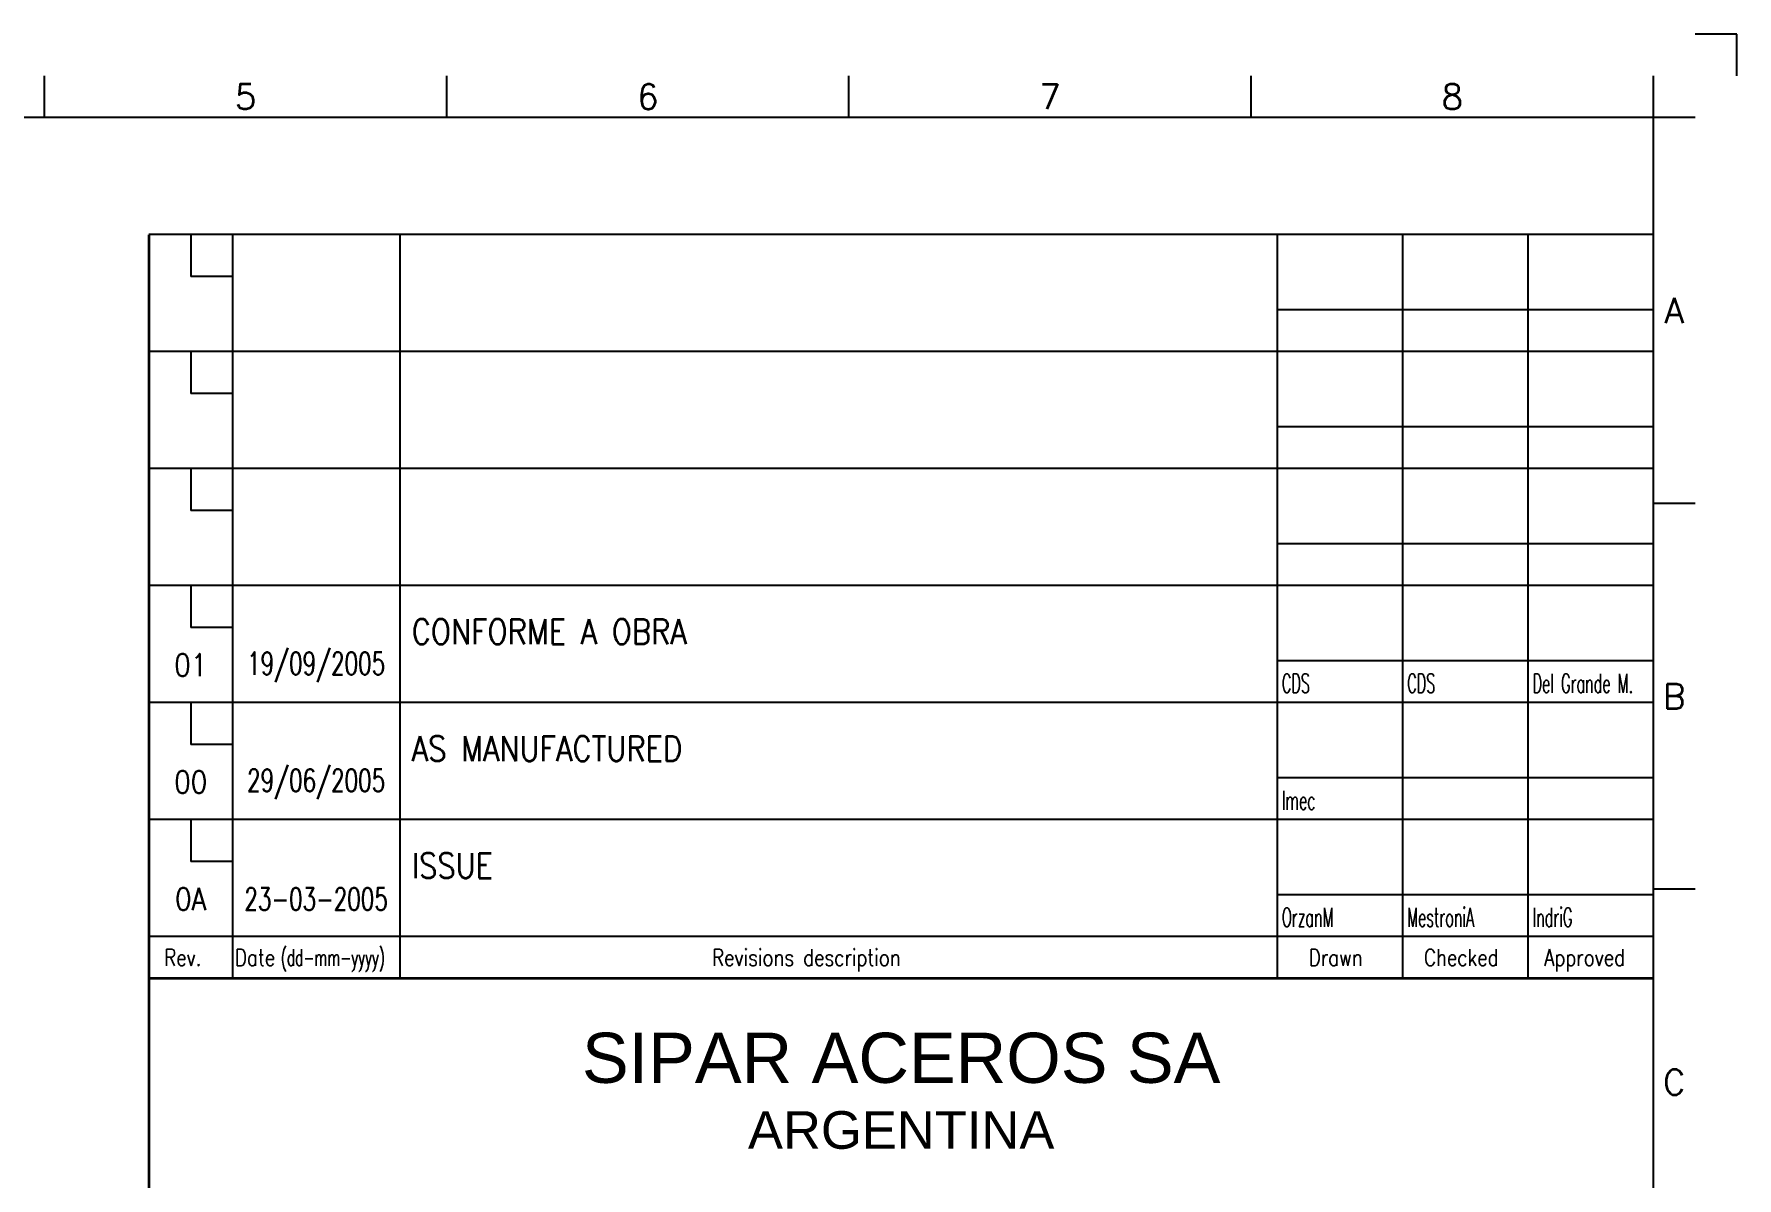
# Paper-space layout 'Layout1' of a CAD drawing. Header units: inches, sheet in millimetres. Extents: x 0 to 420, y 0 to 297.
# Drawn here: x 216.2 to 420, y 160.1 to 297 of the extents above; entities that cross this region are included whole.
import ezdxf
from ezdxf.enums import TextEntityAlignment as Align

# ---------------------------------------------------------------- set-up
doc = ezdxf.new("R2010")
doc.units = ezdxf.units.IN
doc.header["$MEASUREMENT"] = 0
doc.layers.add('CART', color=7, linetype='Continuous')
doc.layers.add('CART-TEXT', color=7, linetype='Continuous')
doc.styles.add('ROMANS', font='ROMANS.shx', dxfattribs={"width": 0.85})
doc.styles.add('SIMPLEX8', font='simplex8')
doc.styles.add('style3', font='arial.ttf')

# ---------------------------------------------------------------- blocks, each defined once
blk = doc.blocks.new('BK04_A3')
at = {"color": 9}
for p, q in [((420, 297), (415, 297)), ((420, 292), (420, 297)), ((217.5, 287), (217.5, 292)), ((265.62, 287), (265.62, 292)), ((313.75, 287), (313.75, 292)), ((361.88, 287), (361.88, 292)), ((410, 287), (410, 292)), ((415, 287), (410, 287)), ((415, 240.83), (410, 240.83)), ((415, 194.67), (410, 194.67))]:
    blk.add_line(p, q, dxfattribs=at)
at = {"color": 2}
for p, q in [((410, 287), (25, 287)), ((410, 10), (410, 287)), ((410, 10), (410, 287)), ((410, 10), (410, 287)), ((410, 10), (410, 287)), ((410, 10), (410, 287)), ((410, 10), (410, 287))]:
    blk.add_line(p, q, dxfattribs=at)
at = {"layer": 'CART', "color": 2}
blk.add_line((410, 273), (230, 273), dxfattribs=at)
at = {"layer": 'CART', "color": 9}
for p, q in [((235, 273), (235, 268)), ((240, 273), (240, 184)), ((260, 273), (260, 184)), ((365, 273), (365, 184)), ((380, 273), (380, 184)), ((395, 273), (395, 184)), ((240, 268), (235, 268)), ((410, 264), (365, 264)), ((410, 259), (230, 259)), ((235, 259), (235, 254)), ((240, 254), (235, 254)), ((410, 250), (365, 250)), ((410, 245), (230, 245)), ((235, 245), (235, 240)), ((240, 240), (235, 240)), ((410, 236), (365, 236)), ((410, 231), (230, 231)), ((235, 231), (235, 226)), ((240, 226), (235, 226)), ((410, 222), (365, 222)), ((410, 217), (230, 217)), ((235, 217), (235, 212)), ((240, 212), (235, 212)), ((410, 208), (365, 208)), ((410, 203), (230, 203)), ((235, 203), (235, 198)), ((240, 198), (235, 198)), ((410, 194), (365, 194)), ((410, 189), (230, 189))]:
    blk.add_line(p, q, dxfattribs=at)
at = {"layer": 'CART', "color": 2, "const_width": 0.3}
for points in [[(230, 273), (230, 10)], [(230, 184), (410, 184)]]:
    blk.add_lwpolyline(points, dxfattribs=at)
at = {"color": 9, "style": 'SIMPLEX8'}
for s, p in [('5', (241.56, 289.5)), ('6', (289.69, 289.5)), ('7', (337.81, 289.5)), ('8', (385.94, 289.5)), ('B', (412.5, 217.75)), ('C', (412.5, 171.58))]:
    blk.add_text(s, height=3, dxfattribs=at).set_placement(p, align=Align.MIDDLE)
blk.add_text('A', height=3, dxfattribs=at).set_placement((412.5, 263.92), align=Align.MIDDLE_CENTER)
at = {"layer": 'CART', "color": 9, "style": 'ROMANS'}
for s, width, p in [('Rev.', 0.8, (231.83, 185.5)), ('Date ', 0.8, (240.29, 185.5)), ('(dd-mm-yyyy)', 0.6, (245.79, 185.5)), ('Revisions description', 0.8, (297.38, 185.5)), ('Drawn', 0.8, (368.77, 185.5)), ('Checked', 0.8, (382.56, 185.5)), ('Approved', 0.8, (396.94, 185.5))]:
    blk.add_text(s, height=2, dxfattribs=dict(at, width=width)).set_placement(p)
at = {"layer": 'CART-TEXT', "color": 2, "style": 'ROMANS'}
for tag, p, height, width in [('REVDESCRIPTIONIT6', (261.44, 266), 3, 0.85), ('REVDESCRIPTIONEN6', (261.44, 261), 2.5, 0.85), ('DRAWNBY6', (365.55, 260.16), 2.3, 0.55), ('CHECKEDBY6', (380.55, 260.16), 2.3, 0.55), ('APPROVEDBY6', (395.55, 260.16), 2.3, 0.55), ('REVDESCRIPTIONIT5', (261.44, 252), 3, 0.85), ('REVDESCRIPTIONEN5', (261.44, 247), 2.5, 0.85), ('DRAWNBY5', (365.55, 246.16), 2.3, 0.55), ('CHECKEDBY5', (380.55, 246.16), 2.3, 0.55), ('APPROVEDBY5', (395.55, 246.16), 2.3, 0.55), ('REVDESCRIPTIONIT4', (261.44, 238), 3, 0.85), ('REVDESCRIPTIONEN4', (261.44, 233), 2.5, 0.85), ('DRAWNBY4', (365.55, 232.16), 2.3, 0.55), ('CHECKEDBY4', (380.55, 232.16), 2.3, 0.55), ('APPROVEDBY4', (395.55, 232.16), 2.3, 0.55), ('REVDESCRIPTIONIT3', (261.44, 224), 3, 0.85), ('REVDESCRIPTIONEN3', (261.44, 219), 2.5, 0.85), ('DRAWNBY3', (365.55, 218.16), 2.3, 0.55), ('CHECKEDBY3', (380.55, 218.16), 2.3, 0.55), ('APPROVEDBY3', (395.55, 218.16), 2.3, 0.55), ('REVDESCRIPTIONIT2', (261.44, 210), 3, 0.85), ('REVDESCRIPTIONEN2', (261.44, 205), 2.5, 0.85), ('DRAWNBY2', (365.55, 204.16), 2.3, 0.55), ('CHECKEDBY2', (380.55, 204.16), 2.3, 0.55), ('APPROVEDBY2', (395.55, 204.16), 2.3, 0.55), ('REVDESCRIPTIONIT1', (261.44, 196), 3, 0.85), ('REVDESCRIPTIONEN1', (261.44, 191), 2.5, 0.85), ('DRAWNBY1', (365.55, 190.16), 2.3, 0.55), ('CHECKEDBY1', (380.55, 190.16), 2.3, 0.55), ('APPROVEDBY1', (395.55, 190.16), 2.3, 0.55), ('CONTRACTUALITEM', (352.64, 140.82), 3, 0.85), ('OBTAINEDFROM', (352.64, 131.82), 3, 0.85), ('REPLACES', (352.64, 122.82), 3, 0.85), ('SHOP', (352.64, 111.82), 3, 0.85), ('REVA', (397.64, 111.82), 3, 0.85), ('JOBN', (232.64, 99.82), 3, 0.85), ('PIECES', (332.64, 99.82), 3, 0.85), ('PROGNR', (372.64, 99.82), 3, 0.85), ('PATTERNDB', (232.64, 88.82), 3, 0.85), ('PATTERNCODE', (292.64, 88.82), 3, 0.85), ('UNIT', (352.64, 88.82), 3, 0.85), ('ITEM', (392.64, 88.82), 3, 0.85), ('MATERIALIT', (242.64, 81.82), 3, 0.85), ('TREATMENTSIT', (342.64, 81.82), 3, 0.85), ('MATERIALEN', (242.64, 76.82), 2.5, 0.85), ('TREATMENTSEN', (342.64, 76.82), 2.5, 0.85), ('MACHINEINITIALS', (232.64, 64.82), 3, 0.85), ('CLASSIFICATION', (262.64, 64.82), 3, 0.85), ('WEIGHT', (322.64, 64.82), 3, 0.85), ('INERTIALMOMENT', (367.64, 64.82), 3, 0.85), ('FILENAME', (247.48, 6.42), 2.5, 0.7)]:
    blk.add_attdef(tag, p, '', height=height, dxfattribs=dict(at, width=width))
for tag, height, width, p in [('REV6', 2.7, 0.85, (235, 263.5)), ('DATE6', 2.7, 0.7, (250, 263.5)), ('REV5', 2.7, 0.85, (235, 249.5)), ('DATE5', 2.7, 0.7, (250, 249.5)), ('REV4', 2.7, 0.85, (235, 235.5)), ('DATE4', 2.7, 0.7, (250, 235.5)), ('REV3', 2.7, 0.85, (235, 221.5)), ('DATE3', 2.7, 0.7, (250, 221.5)), ('REV2', 2.7, 0.85, (235, 207.5)), ('DATE2', 2.7, 0.7, (250, 207.5)), ('REV1', 2.7, 0.85, (235, 193.5)), ('DATE1', 2.7, 0.7, (250, 193.5)), ('SHEETS', 3, 0.85, (395, 30.56)), ('SHEET', 3, 0.85, (395, 21.21))]:
    blk.add_attdef(tag, text='', height=height, dxfattribs=dict(at, width=width)).set_placement(p, align=Align.MIDDLE)
blk.add_attdef('TPC', (352.64, 149.82), '', height=3, dxfattribs=at)
at = {"layer": 'CART-TEXT', "color": 2, "style": 'ROMANS', "width": 0.85}
for tag, height, p in [('TITLEIT-1', 4.5, (304.68, 55.73)), ('TITLEIT-2', 4.5, (304.68, 48.73)), ('SCALE', 3, (398.91, 45.32)), ('TITLEIT-3', 3, (305, 43.37)), ('TITLEEN-1', 3, (305, 38.51)), ('SIZE', 3, (398.91, 37.82)), ('REVS', 5, (372.58, 22.93))]:
    blk.add_attdef(tag, text='', height=height, dxfattribs=at).set_placement(p, align=Align.CENTER)
at = {"layer": 'CART-TEXT', "color": 2, "style": 'ROMANS', "width": 0.7}
blk.add_attdef('DRAWINGNUMBER', text='', height=7, dxfattribs=at).set_placement((362.11, 22.81), align=Align.RIGHT)
blk = doc.blocks.new('258130Lg1')
at = {"layer": 'CART', "color": 200, "style": 'style3'}
blk.add_text('SIPAR ACEROS SA', height=6, dxfattribs=at).set_placement((320, 174.5), align=Align.MIDDLE)
blk.add_text('ARGENTINA', height=4.5, dxfattribs=at).set_placement((320, 165.86), align=Align.MIDDLE_CENTER)

psp = doc.layouts.get("Layout1")

# ---------------------------------------------------------------- block references
ref = psp.add_blockref('BK04_A3', (0, 0))
ref.add_attrib('REV1', '0A', dxfattribs={"layer": 'CART-TEXT', "color": 2, "height": 2.7, "style": 'ROMANS', "width": 0.85}).set_placement((235, 193.5), align=Align.MIDDLE)
ref.add_attrib('DATE1', '23-03-2005', dxfattribs={"layer": 'CART-TEXT', "color": 2, "height": 2.7, "style": 'ROMANS', "width": 0.7}).set_placement((250, 193.5), align=Align.MIDDLE)
ref.add_attrib('REVDESCRIPTIONIT1', 'ISSUE', (261.44, 196), dxfattribs={"layer": 'CART-TEXT', "color": 2, "height": 3, "style": 'ROMANS', "width": 0.85})
ref.add_attrib('DRAWNBY1', 'OrzanM', (365.55, 190.16), dxfattribs={"layer": 'CART-TEXT', "color": 2, "height": 2.3, "style": 'ROMANS', "width": 0.55})
ref.add_attrib('CHECKEDBY1', 'MestroniA', (380.55, 190.16), dxfattribs={"layer": 'CART-TEXT', "color": 2, "height": 2.3, "style": 'ROMANS', "width": 0.55})
ref.add_attrib('APPROVEDBY1', 'IndriG', (395.55, 190.16), dxfattribs={"layer": 'CART-TEXT', "color": 2, "height": 2.3, "style": 'ROMANS', "width": 0.55})
ref.add_attrib('REV2', '00', dxfattribs={"layer": 'CART-TEXT', "color": 2, "height": 2.7, "style": 'ROMANS', "width": 0.85}).set_placement((235, 207.5), align=Align.MIDDLE)
ref.add_attrib('DATE2', '29/06/2005', dxfattribs={"layer": 'CART-TEXT', "color": 2, "height": 2.7, "style": 'ROMANS', "width": 0.7}).set_placement((250, 207.5), align=Align.MIDDLE)
ref.add_attrib('REVDESCRIPTIONIT2', 'AS MANUFACTURED', (261.44, 210), dxfattribs={"layer": 'CART-TEXT', "color": 2, "height": 3, "style": 'ROMANS', "width": 0.85})
ref.add_attrib('DRAWNBY2', 'Imec', (365.55, 204.16), dxfattribs={"layer": 'CART-TEXT', "color": 2, "height": 2.3, "style": 'ROMANS', "width": 0.55})
ref.add_attrib('REV3', '01', dxfattribs={"layer": 'CART-TEXT', "color": 2, "height": 2.7, "style": 'ROMANS', "width": 0.85}).set_placement((235, 221.5), align=Align.MIDDLE)
ref.add_attrib('DATE3', '19/09/2005', dxfattribs={"layer": 'CART-TEXT', "color": 2, "height": 2.7, "style": 'ROMANS', "width": 0.7}).set_placement((250, 221.5), align=Align.MIDDLE)
ref.add_attrib('REVDESCRIPTIONIT3', 'CONFORME A OBRA', (261.44, 224), dxfattribs={"layer": 'CART-TEXT', "color": 2, "height": 3, "style": 'ROMANS', "width": 0.85})
ref.add_attrib('DRAWNBY3', 'CDS', (365.55, 218.16), dxfattribs={"layer": 'CART-TEXT', "color": 2, "height": 2.3, "style": 'ROMANS', "width": 0.55})
ref.add_attrib('CHECKEDBY3', 'CDS', (380.55, 218.16), dxfattribs={"layer": 'CART-TEXT', "color": 2, "height": 2.3, "style": 'ROMANS', "width": 0.55})
ref.add_attrib('APPROVEDBY3', 'Del Grande M.', (395.55, 218.16), dxfattribs={"layer": 'CART-TEXT', "color": 2, "height": 2.3, "style": 'ROMANS', "width": 0.55})
psp.add_blockref('258130Lg1', (0, 0))

doc.saveas('drawing.dxf')
